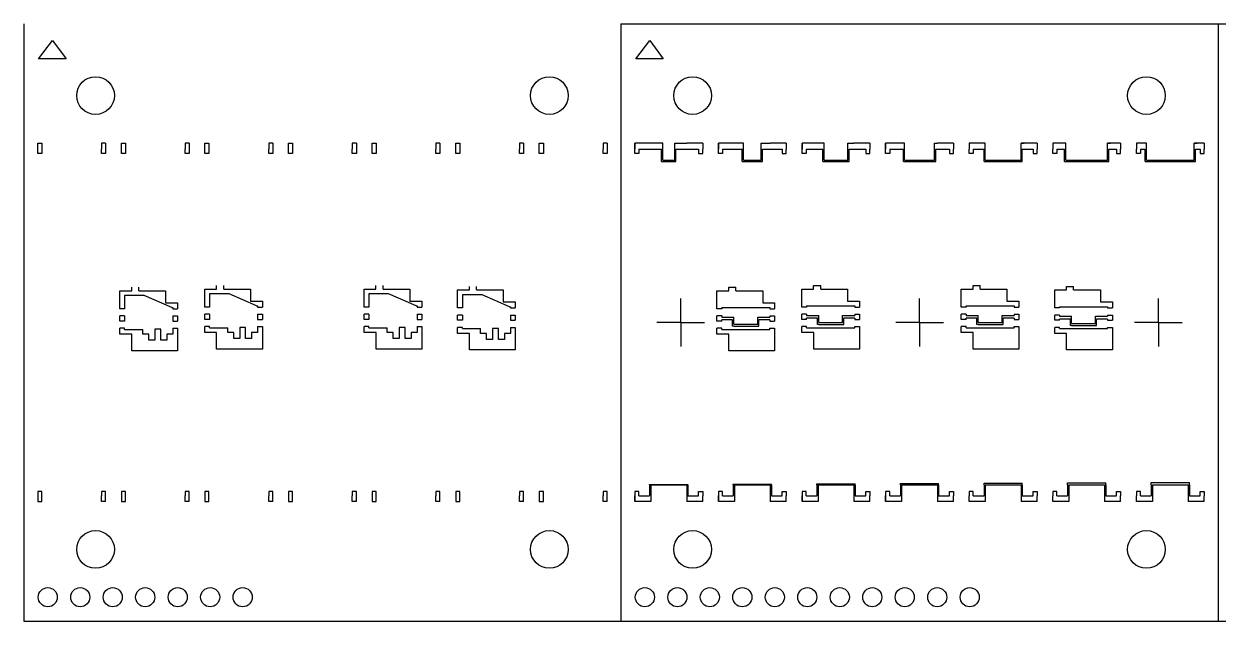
# Model space of a CAD drawing. Extents: x -12.5 to 62.5, y -12.5 to 37.5.
# Drawn here: x -12.5 to 37.5, y -12.5 to 12.5 of the extents above; entities that cross this region are included whole.
import ezdxf

# ---------------------------------------------------------------- set-up
doc = ezdxf.new("R2010")
doc.units = 0

msp = doc.modelspace()

# ---------------------------------------------------------------- linework, layer by layer
for p, q in [((-12.5, 12.5), (-12.5, -12.5)), ((12.5, 12.5), (12.5, -12.5)), ((12.5, 12.5), (37.5, 12.5)), ((12.5, 12.5), (12.5, -12.5)), ((37.5, 12.5), (37.5, -12.5)), ((37.5, 12.5), (62.5, 12.5)), ((37.5, 12.5), (37.5, -12.5)), ((-11.883, 11.034), (-11.298, 11.8)), ((-11.298, 11.8), (-10.735, 11.034)), ((13.117, 11.034), (13.702, 11.8)), ((13.702, 11.8), (14.265, 11.034)), ((-10.735, 11.034), (-11.883, 11.034)), ((14.265, 11.034), (13.117, 11.034)), ((-11.92, 7.5), (-11.75, 7.5)), ((-11.92, 7.072), (-11.92, 7.5)), ((-11.75, 7.072), (-11.92, 7.072)), ((-11.75, 7.5), (-11.75, 7.25)), ((-11.75, 7.25), (-11.75, 7.072)), ((-9.25, 7.5), (-9.25, 7.25)), ((-9.08, 7.5), (-9.25, 7.5)), ((-9.25, 7.072), (-9.25, 7.25)), ((-9.08, 7.072), (-9.25, 7.072)), ((-9.08, 7.5), (-9.08, 7.072)), ((-8.42, 7.5), (-8.25, 7.5)), ((-8.42, 7.072), (-8.42, 7.5)), ((-8.25, 7.072), (-8.42, 7.072)), ((-8.25, 7.5), (-8.25, 7.25)), ((-8.25, 7.25), (-8.25, 7.072)), ((-5.75, 7.5), (-5.75, 7.25)), ((-5.58, 7.5), (-5.75, 7.5)), ((-5.75, 7.072), (-5.75, 7.25)), ((-5.58, 7.072), (-5.75, 7.072)), ((-5.58, 7.5), (-5.58, 7.072)), ((-4.92, 7.5), (-4.75, 7.5)), ((-4.92, 7.072), (-4.92, 7.5)), ((-4.75, 7.072), (-4.92, 7.072)), ((-4.75, 7.5), (-4.75, 7.25)), ((-4.75, 7.25), (-4.75, 7.072)), ((-2.25, 7.5), (-2.25, 7.25)), ((-2.08, 7.5), (-2.25, 7.5)), ((-2.25, 7.072), (-2.25, 7.25)), ((-2.08, 7.072), (-2.25, 7.072)), ((-2.08, 7.5), (-2.08, 7.072)), ((-1.42, 7.5), (-1.25, 7.5)), ((-1.42, 7.072), (-1.42, 7.5)), ((-1.25, 7.072), (-1.42, 7.072)), ((-1.25, 7.5), (-1.25, 7.25)), ((-1.25, 7.25), (-1.25, 7.072)), ((1.25, 7.5), (1.25, 7.25)), ((1.42, 7.5), (1.25, 7.5)), ((1.25, 7.072), (1.25, 7.25)), ((1.42, 7.072), (1.25, 7.072)), ((1.42, 7.5), (1.42, 7.072)), ((2.08, 7.5), (2.25, 7.5)), ((2.08, 7.072), (2.08, 7.5)), ((2.25, 7.072), (2.08, 7.072)), ((2.25, 7.5), (2.25, 7.25)), ((2.25, 7.25), (2.25, 7.072)), ((4.75, 7.5), (4.75, 7.25)), ((4.92, 7.5), (4.75, 7.5)), ((4.75, 7.072), (4.75, 7.25)), ((4.92, 7.072), (4.75, 7.072)), ((4.92, 7.5), (4.92, 7.072)), ((5.58, 7.5), (5.75, 7.5)), ((5.58, 7.072), (5.58, 7.5)), ((5.75, 7.072), (5.58, 7.072)), ((5.75, 7.5), (5.75, 7.25)), ((5.75, 7.25), (5.75, 7.072)), ((8.25, 7.5), (8.25, 7.25)), ((8.42, 7.5), (8.25, 7.5)), ((8.25, 7.072), (8.25, 7.25)), ((8.42, 7.072), (8.25, 7.072)), ((8.42, 7.5), (8.42, 7.072)), ((9.08, 7.5), (9.25, 7.5)), ((9.08, 7.072), (9.08, 7.5)), ((9.25, 7.072), (9.08, 7.072)), ((9.25, 7.5), (9.25, 7.25)), ((9.25, 7.25), (9.25, 7.072)), ((11.75, 7.5), (11.75, 7.25)), ((11.92, 7.5), (11.75, 7.5)), ((11.75, 7.072), (11.75, 7.25)), ((11.92, 7.072), (11.75, 7.072)), ((11.92, 7.5), (11.92, 7.072)), ((13.08, 7.25), (13.08, 7.5)), ((13.08, 7.5), (13.08, 7.25)), ((13.75, 7.5), (13.08, 7.5)), ((13.08, 7.072), (13.08, 7.25)), ((13.08, 7.072), (13.08, 7.25)), ((13.25, 7.072), (13.08, 7.072)), ((13.25, 7.25), (14.2, 7.25)), ((13.25, 7.25), (13.25, 7.072)), ((14.25, 7.5), (13.75, 7.5)), ((14.2, 6.744), (14.2, 7.25)), ((14.25, 6.8), (14.25, 7.5)), ((14.75, 6.8), (14.75, 7.5)), ((14.75, 7.5), (15.25, 7.5)), ((14.8, 7.25), (15.75, 7.25)), ((14.8, 6.744), (14.8, 7.25)), ((15.92, 7.5), (15.25, 7.5)), ((15.75, 7.25), (15.75, 7.072)), ((15.75, 7.072), (15.92, 7.072)), ((15.92, 7.5), (15.92, 7.25)), ((15.92, 7.072), (15.92, 7.25)), ((16.58, 7.25), (16.58, 7.5)), ((16.58, 7.5), (16.58, 7.25)), ((17.25, 7.5), (16.58, 7.5)), ((16.58, 7.072), (16.58, 7.25)), ((16.58, 7.072), (16.58, 7.25)), ((16.75, 7.072), (16.58, 7.072)), ((16.75, 7.25), (17.575, 7.25)), ((16.75, 7.25), (16.75, 7.072)), ((17.625, 7.5), (17.25, 7.5)), ((17.575, 6.744), (17.575, 7.25)), ((17.625, 6.8), (17.625, 7.5)), ((18.375, 6.8), (18.375, 7.5)), ((18.375, 7.5), (18.75, 7.5)), ((18.425, 7.25), (19.25, 7.25)), ((18.425, 6.744), (18.425, 7.25)), ((19.42, 7.5), (18.75, 7.5)), ((19.25, 7.25), (19.25, 7.072)), ((19.25, 7.072), (19.42, 7.072)), ((19.42, 7.5), (19.42, 7.25)), ((19.42, 7.072), (19.42, 7.25)), ((20.08, 7.25), (20.08, 7.5)), ((20.08, 7.5), (20.08, 7.25)), ((20.75, 7.5), (20.08, 7.5)), ((20.08, 7.072), (20.08, 7.25)), ((20.08, 7.072), (20.08, 7.25)), ((20.25, 7.072), (20.08, 7.072)), ((20.25, 7.25), (20.25, 7.072)), ((20.25, 7.25), (20.95, 7.25)), ((21, 7.5), (20.75, 7.5)), ((20.95, 6.744), (20.95, 7.25)), ((21, 6.8), (21, 7.5)), ((22, 6.8), (22, 7.5)), ((22, 7.5), (22.25, 7.5)), ((22.05, 6.744), (22.05, 7.25)), ((22.05, 7.25), (22.75, 7.25)), ((22.92, 7.5), (22.25, 7.5)), ((22.75, 7.25), (22.75, 7.072)), ((22.75, 7.072), (22.92, 7.072)), ((22.92, 7.5), (22.92, 7.25)), ((22.92, 7.072), (22.92, 7.25)), ((23.58, 7.25), (23.58, 7.5)), ((23.58, 7.5), (23.58, 7.25)), ((24.25, 7.5), (23.58, 7.5)), ((23.58, 7.072), (23.58, 7.25)), ((23.58, 7.072), (23.58, 7.25)), ((23.75, 7.072), (23.58, 7.072)), ((23.75, 7.25), (23.75, 7.072)), ((23.75, 7.25), (24.325, 7.25)), ((24.375, 7.5), (24.125, 7.5)), ((24.325, 6.744), (24.325, 7.25)), ((24.375, 6.8), (24.375, 7.5)), ((25.625, 6.8), (25.625, 7.5)), ((25.625, 7.5), (25.75, 7.5)), ((25.675, 6.744), (25.675, 7.25)), ((25.675, 7.25), (26.25, 7.25)), ((26.42, 7.5), (25.75, 7.5)), ((26.25, 7.25), (26.25, 7.072)), ((26.25, 7.072), (26.42, 7.072)), ((26.42, 7.5), (26.42, 7.25)), ((26.42, 7.072), (26.42, 7.25)), ((27.08, 7.5), (27.08, 7.25)), ((27.08, 7.5), (27.08, 7.25)), ((27.75, 7.5), (27.08, 7.5)), ((27.08, 7.072), (27.08, 7.25)), ((27.08, 7.072), (27.08, 7.25)), ((27.25, 7.072), (27.08, 7.072)), ((27.25, 7.25), (27.25, 7.072)), ((27.25, 7.25), (27.7, 7.25)), ((27.75, 7.5), (27.5, 7.5)), ((27.7, 6.744), (27.7, 7.25)), ((27.75, 6.8), (27.75, 7.5)), ((29.25, 6.8), (29.25, 7.5)), ((29.92, 7.5), (29.25, 7.5)), ((29.25, 7.5), (29.375, 7.5)), ((29.3, 6.744), (29.3, 7.25)), ((29.3, 7.25), (29.75, 7.25)), ((29.75, 7.25), (29.75, 7.072)), ((29.75, 7.072), (29.92, 7.072)), ((29.92, 7.5), (29.92, 7.25)), ((29.92, 7.072), (29.92, 7.25)), ((30.58, 7.5), (30.58, 7.25)), ((30.58, 7.5), (30.58, 7.25)), ((31.125, 7.5), (30.58, 7.5)), ((30.58, 7.072), (30.58, 7.25)), ((30.58, 7.072), (30.58, 7.25)), ((30.75, 7.072), (30.58, 7.072)), ((30.75, 7.25), (30.75, 7.072)), ((30.75, 7.25), (31.075, 7.25)), ((31.125, 7.5), (30.875, 7.5)), ((31.075, 6.744), (31.075, 7.25)), ((31.125, 6.8), (31.125, 7.5)), ((32.875, 6.8), (32.875, 7.5)), ((33.42, 7.5), (32.875, 7.5)), ((32.875, 7.5), (33, 7.5)), ((32.925, 6.744), (32.925, 7.25)), ((32.925, 7.25), (33.25, 7.25)), ((33.25, 7.25), (33.25, 7.072)), ((33.25, 7.072), (33.42, 7.072)), ((33.42, 7.5), (33.42, 7.25)), ((33.42, 7.072), (33.42, 7.25)), ((34.08, 7.5), (34.08, 7.25)), ((34.5, 7.5), (34.08, 7.5)), ((34.08, 7.072), (34.08, 7.25)), ((34.25, 7.072), (34.08, 7.072)), ((34.5, 7.5), (34.25, 7.5)), ((34.25, 7.25), (34.25, 7.072)), ((34.25, 7.25), (34.45, 7.25)), ((34.45, 6.744), (34.45, 7.25)), ((34.5, 6.8), (34.5, 7.5)), ((36.5, 6.8), (36.5, 7.5)), ((36.5, 7.5), (36.625, 7.5)), ((36.92, 7.5), (36.5, 7.5)), ((36.55, 6.744), (36.55, 7.25)), ((36.55, 7.25), (36.75, 7.25)), ((36.75, 7.25), (36.75, 7.072)), ((36.75, 7.072), (36.92, 7.072)), ((36.92, 7.5), (36.92, 7.25)), ((36.92, 7.072), (36.92, 7.25)), ((14.2, 6.744), (14.8, 6.744)), ((14.25, 6.8), (14.75, 6.8)), ((14.25, 6.8), (14.75, 6.8)), ((14.25, 6.744), (14.75, 6.744)), ((17.575, 6.744), (18.425, 6.744)), ((17.625, 6.8), (18.375, 6.8)), ((17.75, 6.8), (18.25, 6.8)), ((17.75, 6.744), (18.25, 6.744)), ((20.95, 6.744), (22.05, 6.744)), ((21, 6.8), (22, 6.8)), ((21.25, 6.8), (22, 6.8)), ((21.25, 6.744), (22.05, 6.744)), ((24.325, 6.744), (25.675, 6.744)), ((24.325, 6.744), (25.675, 6.744)), ((24.375, 6.8), (25.625, 6.8)), ((24.75, 6.8), (25.625, 6.8)), ((27.7, 6.744), (29.3, 6.744)), ((27.7, 6.744), (29.3, 6.744)), ((27.75, 6.8), (29.25, 6.8)), ((27.75, 6.8), (29.25, 6.8)), ((31.075, 6.744), (32.925, 6.744)), ((31.075, 6.744), (32.925, 6.744)), ((31.125, 6.8), (32.875, 6.8)), ((31.125, 6.8), (32.875, 6.8)), ((34.45, 6.744), (36.55, 6.744)), ((34.45, 6.744), (36.55, 6.744)), ((34.5, 6.8), (36.5, 6.8)), ((34.5, 6.8), (36.5, 6.8)), ((-4.434, 1.397), (-4.434, 1.547)), ((-4.134, 1.397), (-4.134, 1.547)), ((2.241, 1.397), (2.241, 1.547)), ((2.541, 1.397), (2.541, 1.547)), ((6.152, 1.361), (6.152, 1.511)), ((6.452, 1.361), (6.452, 1.511)), ((20.566, 1.397), (20.566, 1.547)), ((20.566, 1.547), (20.866, 1.547)), ((20.866, 1.397), (20.866, 1.547)), ((27.241, 1.397), (27.241, 1.547)), ((27.241, 1.547), (27.541, 1.547)), ((27.541, 1.397), (27.541, 1.547)), ((31.152, 1.361), (31.152, 1.511)), ((31.152, 1.511), (31.452, 1.511)), ((31.452, 1.361), (31.452, 1.511)), ((-8.483, 0.575), (-8.483, 1.325)), ((-8.483, 1.325), (-7.987, 1.325)), ((-8.283, 1.125), (-8.283, 0.575)), ((-7.458, 1.125), (-8.283, 1.125)), ((-7.987, 1.325), (-7.987, 1.475)), ((-7.687, 1.325), (-7.687, 1.475)), ((-7.687, 1.325), (-6.568, 1.325)), ((-6.308, 0.625), (-7.458, 1.125)), ((-6.568, 1.325), (-6.568, 0.825)), ((-4.93, 0.647), (-4.93, 1.397)), ((-4.93, 1.397), (-4.434, 1.397)), ((-4.73, 1.197), (-4.73, 0.647)), ((-3.905, 1.197), (-4.73, 1.197)), ((-4.134, 1.397), (-3.015, 1.397)), ((-2.755, 0.697), (-3.905, 1.197)), ((-3.015, 1.397), (-3.015, 0.897)), ((1.745, 0.647), (1.745, 1.397)), ((1.745, 1.397), (2.241, 1.397)), ((1.945, 1.197), (1.945, 0.647)), ((2.77, 1.197), (1.945, 1.197)), ((2.541, 1.397), (3.66, 1.397)), ((3.92, 0.697), (2.77, 1.197)), ((3.66, 1.397), (3.66, 0.897)), ((5.657, 0.611), (5.657, 1.361)), ((5.657, 1.361), (6.152, 1.361)), ((5.857, 1.161), (5.857, 0.611)), ((6.682, 1.161), (5.857, 1.161)), ((6.452, 1.361), (7.572, 1.361)), ((7.832, 0.661), (6.682, 1.161)), ((7.572, 1.361), (7.572, 0.861)), ((16.517, 0.575), (16.517, 1.325)), ((16.517, 1.325), (17.013, 1.325)), ((17.013, 1.325), (17.013, 1.475)), ((17.013, 1.475), (17.313, 1.475)), ((17.313, 1.325), (17.313, 1.475)), ((17.313, 1.325), (18.432, 1.325)), ((18.432, 1.325), (18.432, 0.825)), ((20.07, 0.647), (20.07, 1.397)), ((20.07, 1.397), (20.566, 1.397)), ((20.866, 1.397), (21.985, 1.397)), ((21.985, 1.397), (21.985, 0.897)), ((26.745, 0.647), (26.745, 1.397)), ((26.745, 1.397), (27.241, 1.397)), ((27.541, 1.397), (28.66, 1.397)), ((28.66, 1.397), (28.66, 0.897)), ((30.657, 0.611), (30.657, 1.361)), ((30.657, 1.361), (31.152, 1.361)), ((31.452, 1.361), (32.572, 1.361)), ((32.572, 1.361), (32.572, 0.861)), ((-8.283, 0.575), (-8.483, 0.575)), ((-6.568, 0.825), (-6.068, 0.825)), ((-6.308, 0.625), (-6.268, 0.625)), ((-6.268, 0.625), (-6.268, 0.575)), ((-6.268, 0.575), (-6.068, 0.575)), ((-6.068, 0.825), (-6.068, 0.575)), ((-4.73, 0.647), (-4.93, 0.647)), ((-3.015, 0.897), (-2.515, 0.897)), ((-2.755, 0.697), (-2.715, 0.697)), ((-2.715, 0.697), (-2.715, 0.647)), ((-2.715, 0.647), (-2.515, 0.647)), ((-2.515, 0.897), (-2.515, 0.647)), ((1.945, 0.647), (1.745, 0.647)), ((3.66, 0.897), (4.16, 0.897)), ((3.92, 0.697), (3.96, 0.697)), ((3.96, 0.697), (3.96, 0.647)), ((3.96, 0.647), (4.16, 0.647)), ((4.16, 0.897), (4.16, 0.647)), ((5.857, 0.611), (5.657, 0.611)), ((7.572, 0.861), (8.072, 0.861)), ((7.832, 0.661), (7.872, 0.661)), ((7.872, 0.661), (7.872, 0.611)), ((7.872, 0.611), (8.072, 0.611)), ((8.072, 0.861), (8.072, 0.611)), ((15, 0), (15, 1)), ((16.717, 0.575), (16.517, 0.575)), ((16.717, 0.625), (18.732, 0.625)), ((16.717, 0.625), (16.717, 0.575)), ((18.432, 0.825), (18.932, 0.825)), ((18.732, 0.625), (18.732, 0.575)), ((18.732, 0.575), (18.932, 0.575)), ((18.932, 0.825), (18.932, 0.575)), ((20.27, 0.647), (20.07, 0.647)), ((20.27, 0.697), (22.285, 0.697)), ((20.27, 0.697), (20.27, 0.647)), ((21.985, 0.897), (22.485, 0.897)), ((22.285, 0.697), (22.285, 0.647)), ((22.285, 0.647), (22.485, 0.647)), ((22.485, 0.897), (22.485, 0.647)), ((25, 0), (25, 1)), ((26.945, 0.647), (26.745, 0.647)), ((26.945, 0.697), (28.96, 0.697)), ((26.945, 0.697), (26.945, 0.647)), ((28.66, 0.897), (29.16, 0.897)), ((28.96, 0.697), (28.96, 0.647)), ((28.96, 0.647), (29.16, 0.647)), ((29.16, 0.897), (29.16, 0.647)), ((30.857, 0.611), (30.657, 0.611)), ((30.857, 0.661), (32.872, 0.661)), ((30.857, 0.661), (30.857, 0.611)), ((32.572, 0.861), (33.072, 0.861)), ((32.872, 0.661), (32.872, 0.611)), ((32.872, 0.611), (33.072, 0.611)), ((33.072, 0.861), (33.072, 0.611)), ((35, 0), (35, 1)), ((-8.283, 0.275), (-8.483, 0.275)), ((-8.283, 0.058), (-8.483, 0.058)), ((-8.283, 0.275), (-8.283, 0.225)), ((-8.283, 0.275), (-8.283, 0.058)), ((-6.268, 0.275), (-6.268, 0.058)), ((-6.268, 0.275), (-6.068, 0.275)), ((-6.268, 0.058), (-6.068, 0.058)), ((-4.73, 0.347), (-4.93, 0.347)), ((-4.73, 0.13), (-4.93, 0.13)), ((-4.73, 0.347), (-4.73, 0.297)), ((-4.73, 0.347), (-4.73, 0.13)), ((-2.715, 0.347), (-2.715, 0.13)), ((-2.715, 0.347), (-2.515, 0.347)), ((-2.715, 0.13), (-2.515, 0.13)), ((1.945, 0.347), (1.745, 0.347)), ((1.945, 0.13), (1.745, 0.13)), ((1.945, 0.347), (1.945, 0.297)), ((1.945, 0.347), (1.945, 0.13)), ((3.96, 0.347), (3.96, 0.13)), ((3.96, 0.347), (4.16, 0.347)), ((3.96, 0.13), (4.16, 0.13)), ((5.857, 0.311), (5.657, 0.311)), ((5.857, 0.094), (5.657, 0.094)), ((5.857, 0.311), (5.857, 0.261)), ((5.857, 0.311), (5.857, 0.094)), ((7.872, 0.311), (7.872, 0.094)), ((7.872, 0.311), (8.072, 0.311)), ((7.872, 0.094), (8.072, 0.094)), ((16.717, 0.275), (16.517, 0.275)), ((16.717, 0.058), (16.517, 0.058)), ((16.717, 0.275), (16.717, 0.225)), ((16.717, 0.275), (16.717, 0.225)), ((16.717, 0.225), (17.225, 0.225)), ((17.175, 0.108), (16.717, 0.108)), ((16.717, 0.058), (16.717, 0.108)), ((17.175, 0.075), (17.175, 0.108)), ((17.175, -0.159), (17.175, 0.075)), ((17.225, -0.076), (17.225, 0.225)), ((18.225, 0.225), (18.732, 0.225)), ((18.225, -0.076), (18.225, 0.225)), ((18.732, 0.108), (18.275, 0.108)), ((18.275, -0.159), (18.275, 0.108)), ((18.732, 0.275), (18.932, 0.275)), ((18.732, 0.275), (18.732, 0.225)), ((18.732, 0.108), (18.732, 0.058)), ((18.732, 0.058), (18.932, 0.058)), ((20.27, 0.347), (20.07, 0.347)), ((20.27, 0.13), (20.07, 0.13)), ((20.27, 0.347), (20.27, 0.297)), ((20.27, 0.347), (20.27, 0.297)), ((20.27, 0.297), (20.778, 0.297)), ((20.728, 0.18), (20.27, 0.18)), ((20.27, 0.13), (20.27, 0.18)), ((20.728, 0.146), (20.728, 0.18)), ((20.728, -0.088), (20.728, 0.146)), ((20.778, -0.004), (20.778, 0.297)), ((21.778, 0.297), (22.285, 0.297)), ((21.778, -0.004), (21.778, 0.297)), ((22.285, 0.18), (21.828, 0.18)), ((21.828, -0.088), (21.828, 0.18)), ((22.285, 0.347), (22.485, 0.347)), ((22.285, 0.347), (22.285, 0.297)), ((22.285, 0.18), (22.285, 0.13)), ((22.285, 0.13), (22.485, 0.13)), ((26.945, 0.347), (26.745, 0.347)), ((26.945, 0.13), (26.745, 0.13)), ((26.945, 0.347), (26.945, 0.297)), ((26.945, 0.347), (26.945, 0.297)), ((26.945, 0.297), (27.452, 0.297)), ((27.402, 0.18), (26.945, 0.18)), ((26.945, 0.13), (26.945, 0.18)), ((27.402, 0.146), (27.402, 0.18)), ((27.402, -0.088), (27.402, 0.146)), ((27.452, -0.004), (27.452, 0.297)), ((28.452, 0.297), (28.96, 0.297)), ((28.452, -0.004), (28.452, 0.297)), ((28.96, 0.18), (28.502, 0.18)), ((28.502, -0.088), (28.502, 0.18)), ((28.96, 0.347), (29.16, 0.347)), ((28.96, 0.347), (28.96, 0.297)), ((28.96, 0.18), (28.96, 0.13)), ((28.96, 0.13), (29.16, 0.13)), ((30.857, 0.311), (30.657, 0.311)), ((30.857, 0.094), (30.657, 0.094)), ((30.857, 0.311), (30.857, 0.261)), ((30.857, 0.311), (30.857, 0.261)), ((30.857, 0.261), (31.364, 0.261)), ((31.314, 0.144), (30.857, 0.144)), ((30.857, 0.094), (30.857, 0.144)), ((31.314, 0.11), (31.314, 0.144)), ((31.314, -0.124), (31.314, 0.11)), ((31.364, -0.04), (31.364, 0.261)), ((32.364, 0.261), (32.872, 0.261)), ((32.364, -0.04), (32.364, 0.261)), ((32.872, 0.144), (32.414, 0.144)), ((32.414, -0.124), (32.414, 0.144)), ((32.872, 0.311), (33.072, 0.311)), ((32.872, 0.311), (32.872, 0.261)), ((32.872, 0.144), (32.872, 0.094)), ((32.872, 0.094), (33.072, 0.094)), ((-8.283, -0.242), (-8.483, -0.242)), ((-8.283, -0.292), (-8.283, -0.242)), ((-8.283, -0.292), (-7.518, -0.292)), ((-7.518, -0.495), (-7.518, -0.292)), ((-7.268, -0.495), (-7.518, -0.495)), ((-7.268, -0.745), (-7.268, -0.495)), ((-7.018, -0.282), (-7.018, -0.745)), ((-6.768, -0.282), (-7.018, -0.282)), ((-6.768, -0.745), (-6.768, -0.282)), ((-6.518, -0.495), (-6.518, -0.745)), ((-6.268, -0.495), (-6.518, -0.495)), ((-6.268, -0.242), (-6.068, -0.242)), ((-6.268, -0.242), (-6.268, -0.495)), ((-4.73, -0.17), (-4.93, -0.17)), ((-4.73, -0.22), (-4.73, -0.17)), ((-4.73, -0.22), (-3.965, -0.22)), ((-3.965, -0.423), (-3.965, -0.22)), ((-3.715, -0.423), (-3.965, -0.423)), ((-3.715, -0.673), (-3.715, -0.423)), ((-3.465, -0.21), (-3.465, -0.673)), ((-3.215, -0.21), (-3.465, -0.21)), ((-3.215, -0.673), (-3.215, -0.21)), ((-2.965, -0.423), (-2.965, -0.673)), ((-2.715, -0.423), (-2.965, -0.423)), ((-2.715, -0.17), (-2.515, -0.17)), ((-2.715, -0.17), (-2.715, -0.423)), ((1.945, -0.17), (1.745, -0.17)), ((1.945, -0.22), (1.945, -0.17)), ((1.945, -0.22), (2.71, -0.22)), ((2.71, -0.423), (2.71, -0.22)), ((2.96, -0.423), (2.71, -0.423)), ((2.96, -0.673), (2.96, -0.423)), ((3.21, -0.21), (3.21, -0.673)), ((3.46, -0.21), (3.21, -0.21)), ((3.46, -0.673), (3.46, -0.21)), ((3.71, -0.423), (3.71, -0.673)), ((3.96, -0.423), (3.71, -0.423)), ((3.96, -0.17), (4.16, -0.17)), ((3.96, -0.17), (3.96, -0.423)), ((5.857, -0.206), (5.657, -0.206)), ((5.857, -0.256), (5.857, -0.206)), ((5.857, -0.256), (6.622, -0.256)), ((6.622, -0.459), (6.622, -0.256)), ((6.872, -0.459), (6.622, -0.459)), ((6.872, -0.709), (6.872, -0.459)), ((7.122, -0.246), (7.122, -0.709)), ((7.372, -0.246), (7.122, -0.246)), ((7.372, -0.709), (7.372, -0.246)), ((7.622, -0.459), (7.622, -0.709)), ((7.872, -0.459), (7.622, -0.459)), ((7.872, -0.206), (8.072, -0.206)), ((7.872, -0.206), (7.872, -0.459)), ((15, 0), (14, 0)), ((15, 0), (16, 0)), ((15, 0), (15, -1)), ((16.717, -0.242), (16.517, -0.242)), ((16.717, -0.292), (16.717, -0.242)), ((16.717, -0.292), (17.482, -0.292)), ((17.225, -0.159), (17.175, -0.159)), ((17.225, -0.076), (18.225, -0.076)), ((17.225, -0.159), (18.225, -0.159)), ((17.482, -0.292), (18.732, -0.292)), ((18.225, -0.159), (18.275, -0.159)), ((18.732, -0.242), (18.932, -0.242)), ((18.732, -0.292), (18.732, -0.242)), ((20.27, -0.17), (20.07, -0.17)), ((20.27, -0.22), (20.27, -0.17)), ((20.27, -0.22), (21.035, -0.22)), ((20.778, -0.088), (20.728, -0.088)), ((20.778, -0.004), (21.778, -0.004)), ((20.778, -0.088), (21.778, -0.088)), ((21.035, -0.22), (22.285, -0.22)), ((21.778, -0.088), (21.828, -0.088)), ((22.285, -0.17), (22.485, -0.17)), ((22.285, -0.22), (22.285, -0.17)), ((25, 0), (24, 0)), ((25, 0), (26, 0)), ((25, 0), (25, -1)), ((26.945, -0.17), (26.745, -0.17)), ((26.945, -0.22), (26.945, -0.17)), ((26.945, -0.22), (27.71, -0.22)), ((27.452, -0.088), (27.402, -0.088)), ((27.452, -0.004), (28.452, -0.004)), ((27.452, -0.088), (28.452, -0.088)), ((27.71, -0.22), (28.96, -0.22)), ((28.452, -0.088), (28.502, -0.088)), ((28.96, -0.17), (29.16, -0.17)), ((28.96, -0.22), (28.96, -0.17)), ((30.857, -0.206), (30.657, -0.206)), ((30.857, -0.256), (30.857, -0.206)), ((30.857, -0.256), (31.622, -0.256)), ((31.364, -0.124), (31.314, -0.124)), ((31.364, -0.04), (32.364, -0.04)), ((31.364, -0.124), (32.364, -0.124)), ((31.622, -0.256), (32.872, -0.256)), ((32.364, -0.124), (32.414, -0.124)), ((32.872, -0.206), (33.072, -0.206)), ((32.872, -0.256), (32.872, -0.206)), ((35, 0), (34, 0)), ((35, 0), (36, 0)), ((35, 0), (35, -1)), ((-7.018, -0.745), (-7.268, -0.745)), ((-6.518, -0.745), (-6.768, -0.745)), ((-3.465, -0.673), (-3.715, -0.673)), ((-2.965, -0.673), (-3.215, -0.673)), ((3.21, -0.673), (2.96, -0.673)), ((3.71, -0.673), (3.46, -0.673)), ((7.122, -0.709), (6.872, -0.709)), ((7.622, -0.709), (7.372, -0.709)), ((13.7, -6.8), (13.7, -6.786)), ((13.7, -6.786), (15.3, -6.786)), ((13.7, -6.8), (13.7, -7.25)), ((13.75, -6.8), (15.25, -6.8)), ((13.75, -6.8), (13.75, -7.5)), ((14.25, -6.8), (14.75, -6.8)), ((15.25, -6.8), (15.25, -7.5)), ((15.3, -6.8), (15.3, -6.786)), ((15.3, -6.8), (15.3, -7.25)), ((17.2, -6.8), (17.2, -6.772)), ((17.2, -6.772), (18.8, -6.772)), ((17.2, -6.8), (17.2, -7.25)), ((17.25, -6.8), (18.75, -6.8)), ((17.25, -6.8), (17.25, -7.5)), ((17.75, -6.8), (18.25, -6.8)), ((18.75, -6.8), (18.75, -7.5)), ((18.8, -6.8), (18.8, -6.772)), ((18.8, -6.8), (18.8, -7.25)), ((20.7, -6.758), (22.3, -6.758)), ((20.7, -6.8), (20.7, -6.758)), ((20.7, -6.8), (20.7, -7.25)), ((20.75, -6.8), (22.25, -6.8)), ((20.75, -6.8), (20.75, -7.5)), ((21.25, -6.758), (21.75, -6.758)), ((21.25, -6.8), (21.75, -6.8)), ((22.25, -6.8), (22.25, -7.5)), ((22.3, -6.8), (22.3, -6.758)), ((22.3, -6.8), (22.3, -7.25)), ((24.2, -6.744), (25.8, -6.744)), ((24.2, -6.8), (24.2, -6.744)), ((24.2, -6.8), (24.2, -7.25)), ((24.25, -6.8), (25.75, -6.8)), ((24.25, -6.8), (24.25, -7.5)), ((24.75, -6.744), (25.25, -6.744)), ((24.75, -6.8), (25.25, -6.8)), ((25.75, -6.8), (25.75, -7.5)), ((25.8, -6.8), (25.8, -6.744)), ((25.8, -6.8), (25.8, -7.25)), ((27.7, -6.73), (29.3, -6.73)), ((27.7, -6.8), (27.7, -6.73)), ((27.7, -6.8), (27.7, -7.25)), ((27.75, -6.8), (29.25, -6.8)), ((27.75, -6.8), (27.75, -7.5)), ((28.25, -6.8), (28.75, -6.8)), ((29.25, -6.8), (29.25, -7.5)), ((29.3, -6.8), (29.3, -6.73)), ((29.3, -6.8), (29.3, -7.25)), ((31.2, -6.8), (31.2, -6.716)), ((31.2, -6.716), (32.8, -6.716)), ((31.2, -6.8), (31.2, -7.25)), ((31.25, -6.8), (32.75, -6.8)), ((31.25, -6.8), (31.25, -7.5)), ((31.75, -6.8), (32.25, -6.8)), ((32.75, -6.8), (32.75, -7.5)), ((32.8, -6.8), (32.8, -6.716)), ((32.8, -6.8), (32.8, -7.25)), ((34.7, -6.8), (34.7, -6.702)), ((34.7, -6.702), (36.3, -6.702)), ((34.7, -6.8), (34.7, -7.25)), ((34.75, -6.8), (36.25, -6.8)), ((34.75, -6.8), (34.75, -7.5)), ((35.25, -6.8), (35.75, -6.8)), ((36.25, -6.8), (36.25, -7.5)), ((36.3, -6.8), (36.3, -6.702)), ((36.3, -6.8), (36.3, -7.25)), ((-11.75, -7.072), (-11.92, -7.072)), ((-11.92, -7.072), (-11.92, -7.5)), ((-11.92, -7.5), (-11.75, -7.5)), ((-11.75, -7.25), (-11.75, -7.072)), ((-11.75, -7.5), (-11.75, -7.25)), ((-9.08, -7.072), (-9.25, -7.072)), ((-9.25, -7.072), (-9.25, -7.25)), ((-9.25, -7.5), (-9.25, -7.25)), ((-9.08, -7.5), (-9.25, -7.5)), ((-9.08, -7.5), (-9.08, -7.072)), ((-8.25, -7.072), (-8.42, -7.072)), ((-8.42, -7.072), (-8.42, -7.5)), ((-8.42, -7.5), (-8.25, -7.5)), ((-8.25, -7.25), (-8.25, -7.072)), ((-8.25, -7.5), (-8.25, -7.25)), ((-5.58, -7.072), (-5.75, -7.072)), ((-5.75, -7.072), (-5.75, -7.25)), ((-5.75, -7.5), (-5.75, -7.25)), ((-5.58, -7.5), (-5.75, -7.5)), ((-5.58, -7.5), (-5.58, -7.072)), ((-4.75, -7.072), (-4.92, -7.072)), ((-4.92, -7.072), (-4.92, -7.5)), ((-4.92, -7.5), (-4.75, -7.5)), ((-4.75, -7.25), (-4.75, -7.072)), ((-4.75, -7.5), (-4.75, -7.25)), ((-2.08, -7.072), (-2.25, -7.072)), ((-2.25, -7.072), (-2.25, -7.25)), ((-2.25, -7.5), (-2.25, -7.25)), ((-2.08, -7.5), (-2.25, -7.5)), ((-2.08, -7.5), (-2.08, -7.072)), ((-1.25, -7.072), (-1.42, -7.072)), ((-1.42, -7.072), (-1.42, -7.5)), ((-1.42, -7.5), (-1.25, -7.5)), ((-1.25, -7.25), (-1.25, -7.072)), ((-1.25, -7.5), (-1.25, -7.25)), ((1.42, -7.072), (1.25, -7.072)), ((1.25, -7.072), (1.25, -7.25)), ((1.25, -7.5), (1.25, -7.25)), ((1.42, -7.5), (1.25, -7.5)), ((1.42, -7.5), (1.42, -7.072)), ((2.25, -7.072), (2.08, -7.072)), ((2.08, -7.072), (2.08, -7.5)), ((2.08, -7.5), (2.25, -7.5)), ((2.25, -7.25), (2.25, -7.072)), ((2.25, -7.5), (2.25, -7.25)), ((4.92, -7.072), (4.75, -7.072)), ((4.75, -7.072), (4.75, -7.25)), ((4.75, -7.5), (4.75, -7.25)), ((4.92, -7.5), (4.75, -7.5)), ((4.92, -7.5), (4.92, -7.072)), ((5.75, -7.072), (5.58, -7.072)), ((5.58, -7.072), (5.58, -7.5)), ((5.58, -7.5), (5.75, -7.5)), ((5.75, -7.25), (5.75, -7.072)), ((5.75, -7.5), (5.75, -7.25)), ((8.42, -7.072), (8.25, -7.072)), ((8.25, -7.072), (8.25, -7.25)), ((8.25, -7.5), (8.25, -7.25)), ((8.42, -7.5), (8.25, -7.5)), ((8.42, -7.5), (8.42, -7.072)), ((9.25, -7.072), (9.08, -7.072)), ((9.08, -7.072), (9.08, -7.5)), ((9.08, -7.5), (9.25, -7.5)), ((9.25, -7.25), (9.25, -7.072)), ((9.25, -7.5), (9.25, -7.25)), ((11.92, -7.072), (11.75, -7.072)), ((11.75, -7.072), (11.75, -7.25)), ((11.75, -7.5), (11.75, -7.25)), ((11.92, -7.5), (11.75, -7.5)), ((11.92, -7.5), (11.92, -7.072)), ((13.08, -7.072), (13.08, -7.25)), ((13.25, -7.072), (13.08, -7.072)), ((13.08, -7.072), (13.08, -7.25)), ((13.08, -7.25), (13.08, -7.5)), ((13.08, -7.5), (13.08, -7.25)), ((13.75, -7.5), (13.08, -7.5)), ((13.25, -7.25), (13.25, -7.072)), ((13.25, -7.25), (13.7, -7.25)), ((15.92, -7.5), (15.25, -7.5)), ((15.3, -7.25), (15.75, -7.25)), ((15.75, -7.25), (15.75, -7.072)), ((15.75, -7.072), (15.92, -7.072)), ((15.92, -7.072), (15.92, -7.25)), ((15.92, -7.5), (15.92, -7.25)), ((16.58, -7.072), (16.58, -7.25)), ((16.75, -7.072), (16.58, -7.072)), ((16.58, -7.072), (16.58, -7.25)), ((16.58, -7.25), (16.58, -7.5)), ((16.58, -7.5), (16.58, -7.25)), ((17.25, -7.5), (16.58, -7.5)), ((16.75, -7.25), (16.75, -7.072)), ((16.75, -7.25), (17.2, -7.25)), ((19.42, -7.5), (18.75, -7.5)), ((18.8, -7.25), (19.25, -7.25)), ((19.25, -7.25), (19.25, -7.072)), ((19.25, -7.072), (19.42, -7.072)), ((19.42, -7.072), (19.42, -7.25)), ((19.42, -7.5), (19.42, -7.25)), ((20.08, -7.072), (20.08, -7.25)), ((20.25, -7.072), (20.08, -7.072)), ((20.08, -7.072), (20.08, -7.25)), ((20.08, -7.25), (20.08, -7.5)), ((20.08, -7.5), (20.08, -7.25)), ((20.75, -7.5), (20.08, -7.5)), ((20.25, -7.25), (20.25, -7.072)), ((20.25, -7.25), (20.7, -7.25)), ((22.92, -7.5), (22.25, -7.5)), ((22.3, -7.25), (22.75, -7.25)), ((22.75, -7.25), (22.75, -7.072)), ((22.75, -7.072), (22.92, -7.072)), ((22.92, -7.072), (22.92, -7.25)), ((22.92, -7.5), (22.92, -7.25)), ((23.58, -7.072), (23.58, -7.25)), ((23.75, -7.072), (23.58, -7.072)), ((23.58, -7.072), (23.58, -7.25)), ((23.58, -7.25), (23.58, -7.5)), ((23.58, -7.5), (23.58, -7.25)), ((24.25, -7.5), (23.58, -7.5)), ((23.75, -7.25), (23.75, -7.072)), ((23.75, -7.25), (24.2, -7.25)), ((26.42, -7.5), (25.75, -7.5)), ((25.8, -7.25), (26.25, -7.25)), ((26.25, -7.25), (26.25, -7.072)), ((26.25, -7.072), (26.42, -7.072)), ((26.42, -7.072), (26.42, -7.25)), ((26.42, -7.5), (26.42, -7.25)), ((27.08, -7.072), (27.08, -7.25)), ((27.25, -7.072), (27.08, -7.072)), ((27.08, -7.072), (27.08, -7.25)), ((27.08, -7.5), (27.08, -7.25)), ((27.08, -7.5), (27.08, -7.25)), ((27.75, -7.5), (27.08, -7.5)), ((27.25, -7.25), (27.25, -7.072)), ((27.25, -7.25), (27.7, -7.25)), ((29.92, -7.5), (29.25, -7.5)), ((29.3, -7.25), (29.75, -7.25)), ((29.75, -7.25), (29.75, -7.072)), ((29.75, -7.072), (29.92, -7.072)), ((29.92, -7.072), (29.92, -7.25)), ((29.92, -7.5), (29.92, -7.25)), ((30.58, -7.072), (30.58, -7.25)), ((30.75, -7.072), (30.58, -7.072)), ((30.58, -7.072), (30.58, -7.25)), ((30.58, -7.5), (30.58, -7.25)), ((30.58, -7.5), (30.58, -7.25)), ((31.25, -7.5), (30.58, -7.5)), ((30.75, -7.25), (30.75, -7.072)), ((30.75, -7.25), (31.2, -7.25)), ((33.42, -7.5), (32.75, -7.5)), ((32.8, -7.25), (33.25, -7.25)), ((33.25, -7.25), (33.25, -7.072)), ((33.25, -7.072), (33.42, -7.072)), ((33.42, -7.072), (33.42, -7.25)), ((33.42, -7.5), (33.42, -7.25)), ((34.25, -7.072), (34.08, -7.072)), ((34.08, -7.072), (34.08, -7.25)), ((34.08, -7.5), (34.08, -7.25)), ((34.75, -7.5), (34.08, -7.5)), ((34.25, -7.25), (34.25, -7.072)), ((34.25, -7.25), (34.7, -7.25)), ((36.92, -7.5), (36.25, -7.5)), ((36.3, -7.25), (36.75, -7.25)), ((36.75, -7.25), (36.75, -7.072)), ((36.75, -7.072), (36.92, -7.072)), ((36.92, -7.072), (36.92, -7.25)), ((36.92, -7.5), (36.92, -7.25)), ((-12.5, -12.5), (12.5, -12.5)), ((12.5, -12.5), (37.5, -12.5)), ((37.5, -12.5), (62.5, -12.5))]:
    msp.add_line(p, q)
for points in [[(-8.483, 0.058, 0), (-8.483, 0.275, 0)], [(-6.068, 0.275, 0), (-6.068, 0.058, 0)], [(-4.93, 0.13, 0), (-4.93, 0.347, 0)], [(-2.515, 0.347, 0), (-2.515, 0.13, 0)], [(1.745, 0.13, 0), (1.745, 0.347, 0)], [(4.16, 0.347, 0), (4.16, 0.13, 0)], [(5.657, 0.094, 0), (5.657, 0.311, 0)], [(8.072, 0.311, 0), (8.072, 0.094, 0)], [(16.517, 0.058, 0), (16.517, 0.275, 0)], [(18.932, 0.275, 0), (18.932, 0.058, 0)], [(20.07, 0.13, 0), (20.07, 0.347, 0)], [(22.485, 0.347, 0), (22.485, 0.13, 0)], [(26.745, 0.13, 0), (26.745, 0.347, 0)], [(29.16, 0.347, 0), (29.16, 0.13, 0)], [(30.657, 0.094, 0), (30.657, 0.311, 0)], [(33.072, 0.311, 0), (33.072, 0.094, 0)], [(-6.068, -0.242, 0), (-6.068, -1.182, 0), (-7.983, -1.182, 0), (-7.983, -0.492, 0), (-8.483, -0.492, 0), (-8.483, -0.242, 0)], [(-2.515, -0.17, 0), (-2.515, -1.11, 0), (-4.43, -1.11, 0), (-4.43, -0.42, 0), (-4.93, -0.42, 0), (-4.93, -0.17, 0)], [(4.16, -0.17, 0), (4.16, -1.11, 0), (2.245, -1.11, 0), (2.245, -0.42, 0), (1.745, -0.42, 0), (1.745, -0.17, 0)], [(8.072, -0.206, 0), (8.072, -1.146, 0), (6.157, -1.146, 0), (6.157, -0.456, 0), (5.657, -0.456, 0), (5.657, -0.206, 0)], [(18.932, -0.242, 0), (18.932, -1.182, 0), (17.017, -1.182, 0), (17.017, -0.492, 0), (16.517, -0.492, 0), (16.517, -0.242, 0)], [(22.485, -0.17, 0), (22.485, -1.11, 0), (20.57, -1.11, 0), (20.57, -0.42, 0), (20.07, -0.42, 0), (20.07, -0.17, 0)], [(29.16, -0.17, 0), (29.16, -1.11, 0), (27.245, -1.11, 0), (27.245, -0.42, 0), (26.745, -0.42, 0), (26.745, -0.17, 0)], [(33.072, -0.206, 0), (33.072, -1.146, 0), (31.157, -1.146, 0), (31.157, -0.456, 0), (30.657, -0.456, 0), (30.657, -0.206, 0)]]:
    msp.add_polyline3d(points)
for centre, radius in [((-9.5, 9.5), 0.79), ((9.5, 9.5), 0.79), ((15.5, 9.5), 0.79), ((34.5, 9.5), 0.79), ((-9.5, -9.5), 0.79), ((9.5, -9.5), 0.79), ((15.5, -9.5), 0.79), ((34.5, -9.5), 0.79), ((-11.5, -11.5), 0.4), ((-10.14, -11.5), 0.4), ((-8.78, -11.5), 0.4), ((-7.42, -11.5), 0.4), ((-6.06, -11.5), 0.4), ((-4.7, -11.5), 0.4), ((-3.34, -11.5), 0.4), ((13.5, -11.5), 0.4), ((14.86, -11.5), 0.4), ((16.22, -11.5), 0.4), ((17.58, -11.5), 0.4), ((18.94, -11.5), 0.4), ((20.3, -11.5), 0.4), ((21.66, -11.5), 0.4), ((23.02, -11.5), 0.4), ((24.38, -11.5), 0.4), ((25.74, -11.5), 0.4), ((27.1, -11.5), 0.4)]:
    msp.add_circle(centre, radius)

doc.saveas('drawing.dxf')
